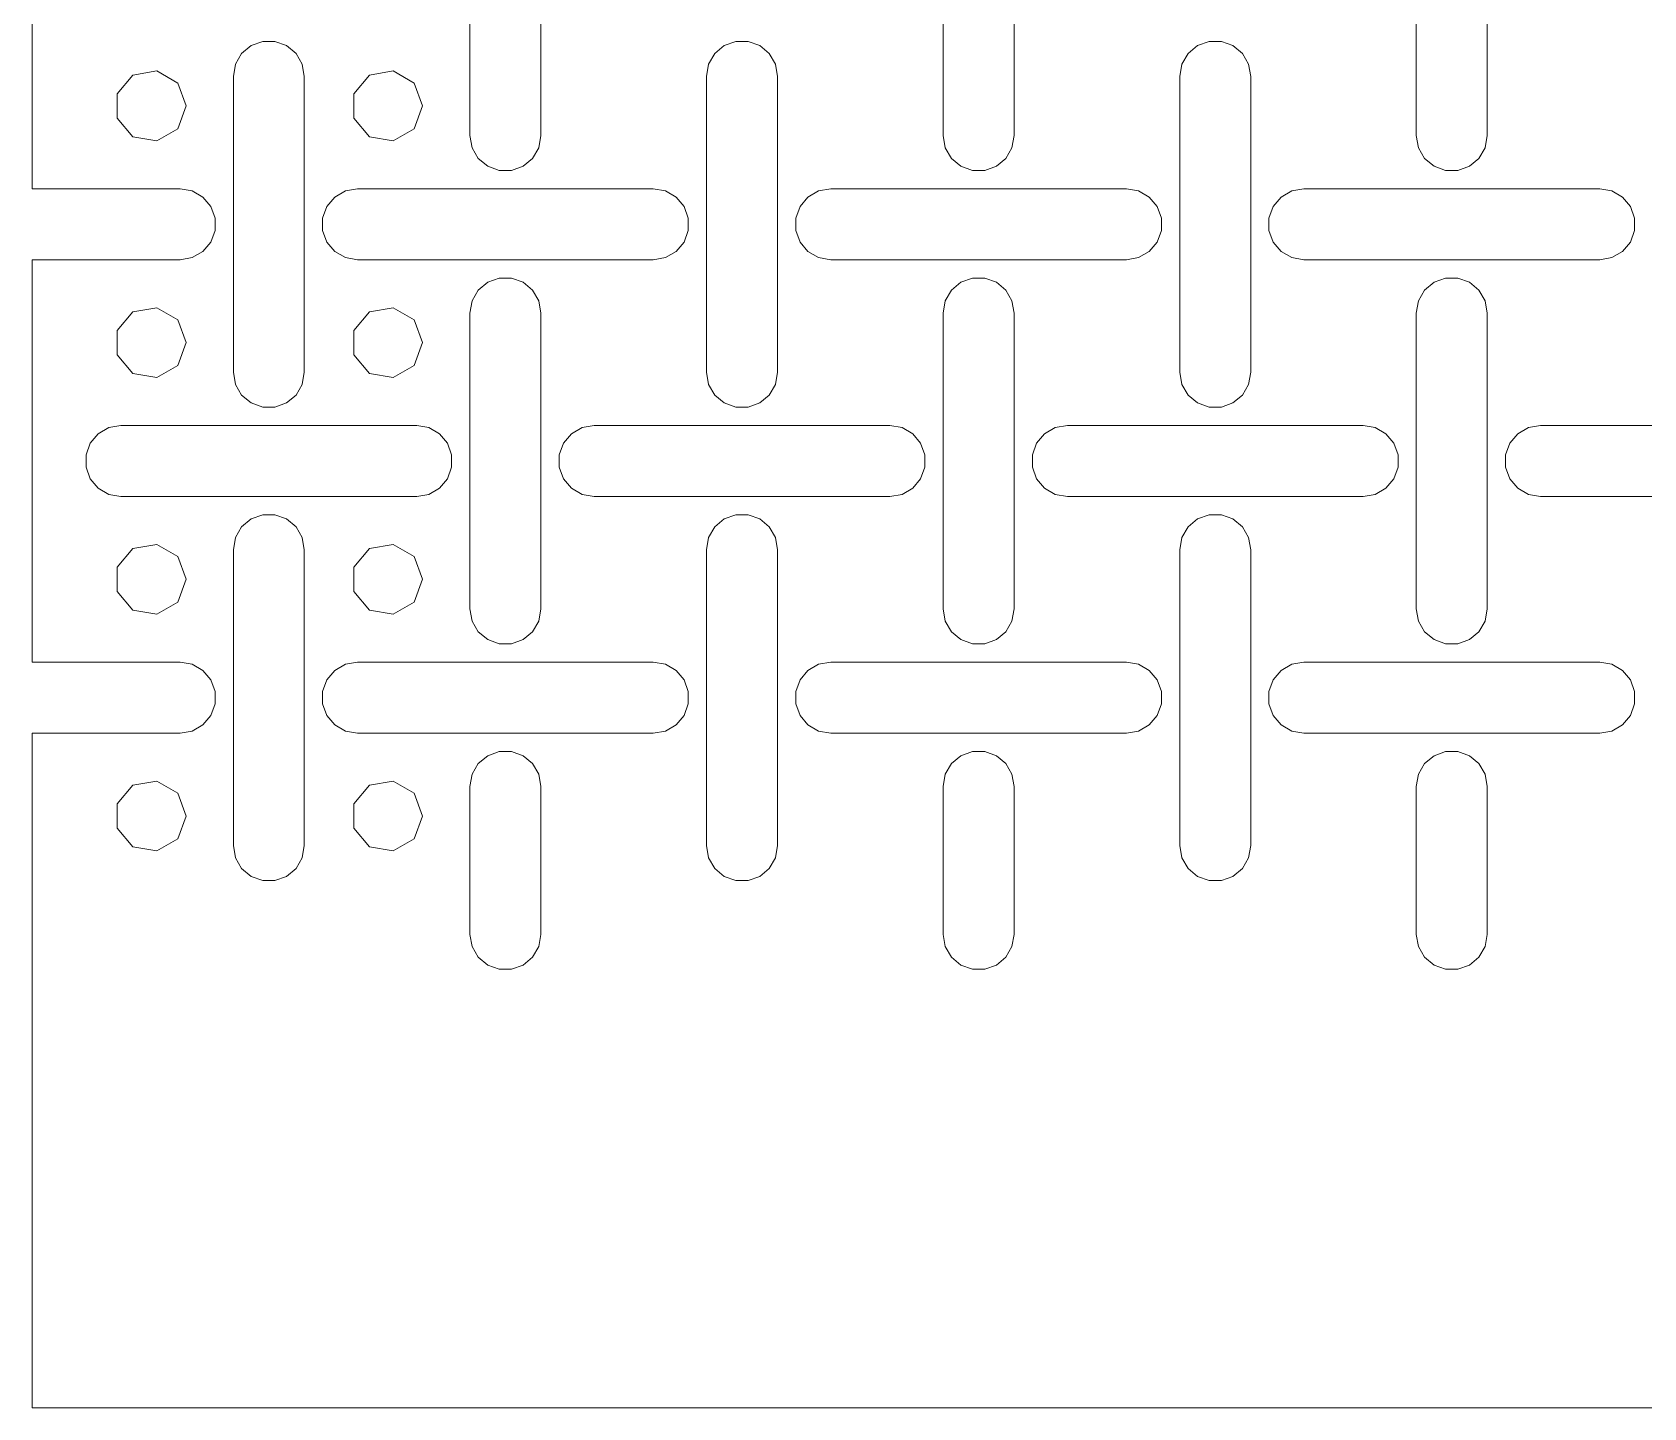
# Model space of a CAD drawing. Header units: metres. Extents: x 0 to 140, y 0 to 240.
# Drawn here: x 0 to 68.1, y 0 to 58.1 of the extents above; entities that cross this region are included whole.
import ezdxf

# ---------------------------------------------------------------- set-up
doc = ezdxf.new("R2010")
doc.units = ezdxf.units.M
doc.layers.add('TOP', color=1, linetype='Continuous', lineweight=0)

msp = doc.modelspace()

# ---------------------------------------------------------------- linework, layer by layer
at = {"layer": 'TOP'}
for p, q in [((0, 51.5), (0, 68.5)), ((18.5, 53.75), (18.5, 66.25)), ((21.5, 53.75), (21.5, 66.25)), ((38.5, 53.75), (38.5, 66.25)), ((41.5, 53.75), (41.5, 66.25)), ((58.5, 53.75), (58.5, 66.25)), ((61.5, 53.75), (61.5, 66.25)), ((8.851, 57.214), (9.25, 57.549)), ((9.25, 57.549), (9.74, 57.727)), ((9.74, 57.727), (10.26, 57.727)), ((10.26, 57.727), (10.75, 57.549)), ((10.75, 57.549), (11.149, 57.214)), ((28.851, 57.214), (29.25, 57.549)), ((29.25, 57.549), (29.74, 57.727)), ((29.74, 57.727), (30.26, 57.727)), ((30.26, 57.727), (30.75, 57.549)), ((30.75, 57.549), (31.149, 57.214)), ((48.851, 57.214), (49.25, 57.549)), ((49.25, 57.549), (49.74, 57.727)), ((49.74, 57.727), (50.26, 57.727)), ((50.26, 57.727), (50.75, 57.549)), ((50.75, 57.549), (51.149, 57.214)), ((8.5, 56.25), (8.59, 56.763)), ((8.59, 56.763), (8.851, 57.214)), ((11.149, 57.214), (11.41, 56.763)), ((11.41, 56.763), (11.5, 56.25)), ((28.5, 56.25), (28.59, 56.763)), ((28.59, 56.763), (28.851, 57.214)), ((31.149, 57.214), (31.41, 56.763)), ((31.41, 56.763), (31.5, 56.25)), ((48.5, 56.25), (48.59, 56.763)), ((48.59, 56.763), (48.851, 57.214)), ((51.149, 57.214), (51.41, 56.763)), ((51.41, 56.763), (51.5, 56.25)), ((4.25, 56.299), (3.59, 55.513)), ((5.26, 56.477), (4.25, 56.299)), ((6.149, 55.964), (5.26, 56.477)), ((6.5, 55), (6.149, 55.964)), ((8.5, 43.75), (8.5, 56.25)), ((11.5, 43.75), (11.5, 56.25)), ((14.25, 56.299), (13.59, 55.513)), ((15.26, 56.477), (14.25, 56.299)), ((16.149, 55.964), (15.26, 56.477)), ((16.5, 55), (16.149, 55.964)), ((28.5, 43.75), (28.5, 56.25)), ((31.5, 43.75), (31.5, 56.25)), ((48.5, 43.75), (48.5, 56.25)), ((51.5, 43.75), (51.5, 56.25)), ((3.59, 55.513), (3.59, 54.487)), ((13.59, 55.513), (13.59, 54.487)), ((6.149, 54.036), (6.5, 55)), ((16.149, 54.036), (16.5, 55)), ((3.59, 54.487), (4.25, 53.701)), ((5.26, 53.523), (6.149, 54.036)), ((13.59, 54.487), (14.25, 53.701)), ((15.26, 53.523), (16.149, 54.036)), ((4.25, 53.701), (5.26, 53.523)), ((14.25, 53.701), (15.26, 53.523)), ((18.5, 53.75), (18.59, 53.237)), ((18.59, 53.237), (18.851, 52.786)), ((21.149, 52.786), (21.41, 53.237)), ((21.41, 53.237), (21.5, 53.75)), ((38.5, 53.75), (38.59, 53.237)), ((38.59, 53.237), (38.851, 52.786)), ((41.149, 52.786), (41.41, 53.237)), ((41.41, 53.237), (41.5, 53.75)), ((58.5, 53.75), (58.59, 53.237)), ((58.59, 53.237), (58.851, 52.786)), ((61.149, 52.786), (61.41, 53.237)), ((61.41, 53.237), (61.5, 53.75)), ((18.851, 52.786), (19.25, 52.451)), ((19.25, 52.451), (19.74, 52.273)), ((20.26, 52.273), (20.75, 52.451)), ((20.75, 52.451), (21.149, 52.786)), ((38.851, 52.786), (39.25, 52.451)), ((39.25, 52.451), (39.74, 52.273)), ((40.26, 52.273), (40.75, 52.451)), ((40.75, 52.451), (41.149, 52.786)), ((58.851, 52.786), (59.25, 52.451)), ((59.25, 52.451), (59.74, 52.273)), ((60.26, 52.273), (60.75, 52.451)), ((60.75, 52.451), (61.149, 52.786)), ((19.74, 52.273), (20.26, 52.273)), ((39.74, 52.273), (40.26, 52.273)), ((59.74, 52.273), (60.26, 52.273)), ((0, 51.5), (6.25, 51.5)), ((6.25, 51.5), (6.763, 51.41)), ((6.763, 51.41), (7.214, 51.149)), ((7.214, 51.149), (7.549, 50.75)), ((12.451, 50.75), (12.786, 51.149)), ((12.786, 51.149), (13.237, 51.41)), ((13.237, 51.41), (13.75, 51.5)), ((13.75, 51.5), (26.25, 51.5)), ((26.25, 51.5), (26.763, 51.41)), ((26.763, 51.41), (27.214, 51.149)), ((27.214, 51.149), (27.549, 50.75)), ((32.451, 50.75), (32.786, 51.149)), ((32.786, 51.149), (33.237, 51.41)), ((33.237, 51.41), (33.75, 51.5)), ((33.75, 51.5), (46.25, 51.5)), ((46.25, 51.5), (46.763, 51.41)), ((46.763, 51.41), (47.214, 51.149)), ((47.214, 51.149), (47.549, 50.75)), ((52.451, 50.75), (52.786, 51.149)), ((52.786, 51.149), (53.237, 51.41)), ((53.237, 51.41), (53.75, 51.5)), ((53.75, 51.5), (66.25, 51.5)), ((66.25, 51.5), (66.763, 51.41)), ((66.763, 51.41), (67.214, 51.149)), ((67.214, 51.149), (67.549, 50.75)), ((7.549, 50.75), (7.727, 50.26)), ((12.273, 50.26), (12.451, 50.75)), ((27.549, 50.75), (27.727, 50.26)), ((32.273, 50.26), (32.451, 50.75)), ((47.549, 50.75), (47.727, 50.26)), ((52.273, 50.26), (52.451, 50.75)), ((67.549, 50.75), (67.727, 50.26)), ((7.727, 49.74), (7.549, 49.25)), ((7.727, 50.26), (7.727, 49.74)), ((12.273, 49.74), (12.273, 50.26)), ((12.451, 49.25), (12.273, 49.74)), ((27.727, 49.74), (27.549, 49.25)), ((27.727, 50.26), (27.727, 49.74)), ((32.273, 49.74), (32.273, 50.26)), ((32.451, 49.25), (32.273, 49.74)), ((47.727, 49.74), (47.549, 49.25)), ((47.727, 50.26), (47.727, 49.74)), ((52.273, 49.74), (52.273, 50.26)), ((52.451, 49.25), (52.273, 49.74)), ((67.727, 49.74), (67.549, 49.25)), ((67.727, 50.26), (67.727, 49.74)), ((7.549, 49.25), (7.214, 48.851)), ((12.786, 48.851), (12.451, 49.25)), ((27.549, 49.25), (27.214, 48.851)), ((32.786, 48.851), (32.451, 49.25)), ((47.549, 49.25), (47.214, 48.851)), ((52.786, 48.851), (52.451, 49.25)), ((67.549, 49.25), (67.214, 48.851)), ((0, 48.5), (6.25, 48.5)), ((0, 31.5), (0, 48.5)), ((6.763, 48.59), (6.25, 48.5)), ((7.214, 48.851), (6.763, 48.59)), ((13.237, 48.59), (12.786, 48.851)), ((13.75, 48.5), (13.237, 48.59)), ((13.75, 48.5), (26.25, 48.5)), ((26.763, 48.59), (26.25, 48.5)), ((27.214, 48.851), (26.763, 48.59)), ((33.237, 48.59), (32.786, 48.851)), ((33.75, 48.5), (33.237, 48.59)), ((33.75, 48.5), (46.25, 48.5)), ((46.763, 48.59), (46.25, 48.5)), ((47.214, 48.851), (46.763, 48.59)), ((53.237, 48.59), (52.786, 48.851)), ((53.75, 48.5), (53.237, 48.59)), ((53.75, 48.5), (66.25, 48.5)), ((66.763, 48.59), (66.25, 48.5)), ((67.214, 48.851), (66.763, 48.59)), ((19.25, 47.549), (19.74, 47.727)), ((19.74, 47.727), (20.26, 47.727)), ((20.26, 47.727), (20.75, 47.549)), ((39.25, 47.549), (39.74, 47.727)), ((39.74, 47.727), (40.26, 47.727)), ((40.26, 47.727), (40.75, 47.549)), ((59.25, 47.549), (59.74, 47.727)), ((59.74, 47.727), (60.26, 47.727)), ((60.26, 47.727), (60.75, 47.549)), ((18.59, 46.763), (18.851, 47.214)), ((18.851, 47.214), (19.25, 47.549)), ((20.75, 47.549), (21.149, 47.214)), ((21.149, 47.214), (21.41, 46.763)), ((38.59, 46.763), (38.851, 47.214)), ((38.851, 47.214), (39.25, 47.549)), ((40.75, 47.549), (41.149, 47.214)), ((41.149, 47.214), (41.41, 46.763)), ((58.59, 46.763), (58.851, 47.214)), ((58.851, 47.214), (59.25, 47.549)), ((60.75, 47.549), (61.149, 47.214)), ((61.149, 47.214), (61.41, 46.763)), ((5.26, 46.477), (4.25, 46.299)), ((6.149, 45.964), (5.26, 46.477)), ((15.26, 46.477), (14.25, 46.299)), ((16.149, 45.964), (15.26, 46.477)), ((18.5, 46.25), (18.59, 46.763)), ((21.41, 46.763), (21.5, 46.25)), ((38.5, 46.25), (38.59, 46.763)), ((41.41, 46.763), (41.5, 46.25)), ((58.5, 46.25), (58.59, 46.763)), ((61.41, 46.763), (61.5, 46.25)), ((4.25, 46.299), (3.59, 45.513)), ((6.5, 45), (6.149, 45.964)), ((14.25, 46.299), (13.59, 45.513)), ((16.5, 45), (16.149, 45.964)), ((18.5, 33.75), (18.5, 46.25)), ((21.5, 33.75), (21.5, 46.25)), ((38.5, 33.75), (38.5, 46.25)), ((41.5, 33.75), (41.5, 46.25)), ((58.5, 33.75), (58.5, 46.25)), ((61.5, 33.75), (61.5, 46.25)), ((3.59, 45.513), (3.59, 44.487)), ((6.149, 44.036), (6.5, 45)), ((13.59, 45.513), (13.59, 44.487)), ((16.149, 44.036), (16.5, 45)), ((3.59, 44.487), (4.25, 43.701)), ((13.59, 44.487), (14.25, 43.701)), ((4.25, 43.701), (5.26, 43.523)), ((5.26, 43.523), (6.149, 44.036)), ((8.5, 43.75), (8.59, 43.237)), ((11.41, 43.237), (11.5, 43.75)), ((14.25, 43.701), (15.26, 43.523)), ((15.26, 43.523), (16.149, 44.036)), ((28.5, 43.75), (28.59, 43.237)), ((31.41, 43.237), (31.5, 43.75)), ((48.5, 43.75), (48.59, 43.237)), ((51.41, 43.237), (51.5, 43.75)), ((8.59, 43.237), (8.851, 42.786)), ((11.149, 42.786), (11.41, 43.237)), ((28.59, 43.237), (28.851, 42.786)), ((31.149, 42.786), (31.41, 43.237)), ((48.59, 43.237), (48.851, 42.786)), ((51.149, 42.786), (51.41, 43.237)), ((8.851, 42.786), (9.25, 42.451)), ((9.25, 42.451), (9.74, 42.273)), ((9.74, 42.273), (10.26, 42.273)), ((10.26, 42.273), (10.75, 42.451)), ((10.75, 42.451), (11.149, 42.786)), ((28.851, 42.786), (29.25, 42.451)), ((29.25, 42.451), (29.74, 42.273)), ((29.74, 42.273), (30.26, 42.273)), ((30.26, 42.273), (30.75, 42.451)), ((30.75, 42.451), (31.149, 42.786)), ((48.851, 42.786), (49.25, 42.451)), ((49.25, 42.451), (49.74, 42.273)), ((49.74, 42.273), (50.26, 42.273)), ((50.26, 42.273), (50.75, 42.451)), ((50.75, 42.451), (51.149, 42.786)), ((2.451, 40.75), (2.786, 41.149)), ((2.786, 41.149), (3.237, 41.41)), ((3.237, 41.41), (3.75, 41.5)), ((3.75, 41.5), (16.25, 41.5)), ((16.25, 41.5), (16.763, 41.41)), ((16.763, 41.41), (17.214, 41.149)), ((17.214, 41.149), (17.549, 40.75)), ((22.451, 40.75), (22.786, 41.149)), ((22.786, 41.149), (23.237, 41.41)), ((23.237, 41.41), (23.75, 41.5)), ((23.75, 41.5), (36.25, 41.5)), ((36.25, 41.5), (36.763, 41.41)), ((36.763, 41.41), (37.214, 41.149)), ((37.214, 41.149), (37.549, 40.75)), ((42.451, 40.75), (42.786, 41.149)), ((42.786, 41.149), (43.237, 41.41)), ((43.237, 41.41), (43.75, 41.5)), ((43.75, 41.5), (56.25, 41.5)), ((56.25, 41.5), (56.763, 41.41)), ((56.763, 41.41), (57.214, 41.149)), ((57.214, 41.149), (57.549, 40.75)), ((62.451, 40.75), (62.786, 41.149)), ((62.786, 41.149), (63.237, 41.41)), ((63.237, 41.41), (63.75, 41.5)), ((63.75, 41.5), (76.25, 41.5)), ((2.273, 40.26), (2.451, 40.75)), ((2.273, 39.74), (2.273, 40.26)), ((17.549, 40.75), (17.727, 40.26)), ((17.727, 40.26), (17.727, 39.74)), ((22.273, 40.26), (22.451, 40.75)), ((22.273, 39.74), (22.273, 40.26)), ((37.549, 40.75), (37.727, 40.26)), ((37.727, 40.26), (37.727, 39.74)), ((42.273, 40.26), (42.451, 40.75)), ((42.273, 39.74), (42.273, 40.26)), ((57.549, 40.75), (57.727, 40.26)), ((57.727, 40.26), (57.727, 39.74)), ((62.273, 40.26), (62.451, 40.75)), ((62.273, 39.74), (62.273, 40.26)), ((2.451, 39.25), (2.273, 39.74)), ((17.727, 39.74), (17.549, 39.25)), ((22.451, 39.25), (22.273, 39.74)), ((37.727, 39.74), (37.549, 39.25)), ((42.451, 39.25), (42.273, 39.74)), ((57.727, 39.74), (57.549, 39.25)), ((62.451, 39.25), (62.273, 39.74)), ((2.786, 38.851), (2.451, 39.25)), ((3.237, 38.59), (2.786, 38.851)), ((17.214, 38.851), (16.763, 38.59)), ((17.549, 39.25), (17.214, 38.851)), ((22.786, 38.851), (22.451, 39.25)), ((23.237, 38.59), (22.786, 38.851)), ((37.214, 38.851), (36.763, 38.59)), ((37.549, 39.25), (37.214, 38.851)), ((42.786, 38.851), (42.451, 39.25)), ((43.237, 38.59), (42.786, 38.851)), ((57.214, 38.851), (56.763, 38.59)), ((57.549, 39.25), (57.214, 38.851)), ((62.786, 38.851), (62.451, 39.25)), ((63.237, 38.59), (62.786, 38.851)), ((3.75, 38.5), (3.237, 38.59)), ((3.75, 38.5), (16.25, 38.5)), ((16.763, 38.59), (16.25, 38.5)), ((23.75, 38.5), (23.237, 38.59)), ((23.75, 38.5), (36.25, 38.5)), ((36.763, 38.59), (36.25, 38.5)), ((43.75, 38.5), (43.237, 38.59)), ((43.75, 38.5), (56.25, 38.5)), ((56.763, 38.59), (56.25, 38.5)), ((63.75, 38.5), (63.237, 38.59)), ((63.75, 38.5), (76.25, 38.5)), ((8.851, 37.214), (9.25, 37.549)), ((9.25, 37.549), (9.74, 37.727)), ((9.74, 37.727), (10.26, 37.727)), ((10.26, 37.727), (10.75, 37.549)), ((10.75, 37.549), (11.149, 37.214)), ((28.851, 37.214), (29.25, 37.549)), ((29.25, 37.549), (29.74, 37.727)), ((29.74, 37.727), (30.26, 37.727)), ((30.26, 37.727), (30.75, 37.549)), ((30.75, 37.549), (31.149, 37.214)), ((48.851, 37.214), (49.25, 37.549)), ((49.25, 37.549), (49.74, 37.727)), ((49.74, 37.727), (50.26, 37.727)), ((50.26, 37.727), (50.75, 37.549)), ((50.75, 37.549), (51.149, 37.214)), ((8.59, 36.763), (8.851, 37.214)), ((11.149, 37.214), (11.41, 36.763)), ((28.59, 36.763), (28.851, 37.214)), ((31.149, 37.214), (31.41, 36.763)), ((48.59, 36.763), (48.851, 37.214)), ((51.149, 37.214), (51.41, 36.763)), ((4.25, 36.299), (3.59, 35.513)), ((5.26, 36.477), (4.25, 36.299)), ((6.149, 35.964), (5.26, 36.477)), ((8.5, 36.25), (8.59, 36.763)), ((8.5, 23.75), (8.5, 36.25)), ((11.41, 36.763), (11.5, 36.25)), ((11.5, 23.75), (11.5, 36.25)), ((14.25, 36.299), (13.59, 35.513)), ((15.26, 36.477), (14.25, 36.299)), ((16.149, 35.964), (15.26, 36.477)), ((28.5, 36.25), (28.59, 36.763)), ((28.5, 23.75), (28.5, 36.25)), ((31.41, 36.763), (31.5, 36.25)), ((31.5, 23.75), (31.5, 36.25)), ((48.5, 36.25), (48.59, 36.763)), ((48.5, 23.75), (48.5, 36.25)), ((51.41, 36.763), (51.5, 36.25)), ((51.5, 23.75), (51.5, 36.25)), ((3.59, 35.513), (3.59, 34.487)), ((6.5, 35), (6.149, 35.964)), ((13.59, 35.513), (13.59, 34.487)), ((16.5, 35), (16.149, 35.964)), ((6.149, 34.036), (6.5, 35)), ((16.149, 34.036), (16.5, 35)), ((3.59, 34.487), (4.25, 33.701)), ((13.59, 34.487), (14.25, 33.701)), ((4.25, 33.701), (5.26, 33.523)), ((5.26, 33.523), (6.149, 34.036)), ((14.25, 33.701), (15.26, 33.523)), ((15.26, 33.523), (16.149, 34.036)), ((18.5, 33.75), (18.59, 33.237)), ((21.41, 33.237), (21.5, 33.75)), ((38.5, 33.75), (38.59, 33.237)), ((41.41, 33.237), (41.5, 33.75)), ((58.5, 33.75), (58.59, 33.237)), ((61.41, 33.237), (61.5, 33.75)), ((18.59, 33.237), (18.851, 32.786)), ((18.851, 32.786), (19.25, 32.451)), ((20.75, 32.451), (21.149, 32.786)), ((21.149, 32.786), (21.41, 33.237)), ((38.59, 33.237), (38.851, 32.786)), ((38.851, 32.786), (39.25, 32.451)), ((40.75, 32.451), (41.149, 32.786)), ((41.149, 32.786), (41.41, 33.237)), ((58.59, 33.237), (58.851, 32.786)), ((58.851, 32.786), (59.25, 32.451)), ((60.75, 32.451), (61.149, 32.786)), ((61.149, 32.786), (61.41, 33.237)), ((19.25, 32.451), (19.74, 32.273)), ((19.74, 32.273), (20.26, 32.273)), ((20.26, 32.273), (20.75, 32.451)), ((39.25, 32.451), (39.74, 32.273)), ((39.74, 32.273), (40.26, 32.273)), ((40.26, 32.273), (40.75, 32.451)), ((59.25, 32.451), (59.74, 32.273)), ((59.74, 32.273), (60.26, 32.273)), ((60.26, 32.273), (60.75, 32.451)), ((0, 31.5), (6.25, 31.5)), ((6.25, 31.5), (6.763, 31.41)), ((6.763, 31.41), (7.214, 31.149)), ((12.786, 31.149), (13.237, 31.41)), ((13.237, 31.41), (13.75, 31.5)), ((13.75, 31.5), (26.25, 31.5)), ((26.25, 31.5), (26.763, 31.41)), ((26.763, 31.41), (27.214, 31.149)), ((32.786, 31.149), (33.237, 31.41)), ((33.237, 31.41), (33.75, 31.5)), ((33.75, 31.5), (46.25, 31.5)), ((46.25, 31.5), (46.763, 31.41)), ((46.763, 31.41), (47.214, 31.149)), ((52.786, 31.149), (53.237, 31.41)), ((53.237, 31.41), (53.75, 31.5)), ((53.75, 31.5), (66.25, 31.5)), ((66.25, 31.5), (66.763, 31.41)), ((66.763, 31.41), (67.214, 31.149)), ((7.214, 31.149), (7.549, 30.75)), ((7.549, 30.75), (7.727, 30.26)), ((12.273, 30.26), (12.451, 30.75)), ((12.451, 30.75), (12.786, 31.149)), ((27.214, 31.149), (27.549, 30.75)), ((27.549, 30.75), (27.727, 30.26)), ((32.273, 30.26), (32.451, 30.75)), ((32.451, 30.75), (32.786, 31.149)), ((47.214, 31.149), (47.549, 30.75)), ((47.549, 30.75), (47.727, 30.26)), ((52.273, 30.26), (52.451, 30.75)), ((52.451, 30.75), (52.786, 31.149)), ((67.214, 31.149), (67.549, 30.75)), ((67.549, 30.75), (67.727, 30.26)), ((7.727, 30.26), (7.727, 29.74)), ((12.273, 29.74), (12.273, 30.26)), ((27.727, 30.26), (27.727, 29.74)), ((32.273, 29.74), (32.273, 30.26)), ((47.727, 30.26), (47.727, 29.74)), ((52.273, 29.74), (52.273, 30.26)), ((67.727, 30.26), (67.727, 29.74)), ((7.727, 29.74), (7.549, 29.25)), ((12.451, 29.25), (12.273, 29.74)), ((27.727, 29.74), (27.549, 29.25)), ((32.451, 29.25), (32.273, 29.74)), ((47.727, 29.74), (47.549, 29.25)), ((52.451, 29.25), (52.273, 29.74)), ((67.727, 29.74), (67.549, 29.25)), ((7.214, 28.851), (6.763, 28.59)), ((7.549, 29.25), (7.214, 28.851)), ((12.786, 28.851), (12.451, 29.25)), ((13.237, 28.59), (12.786, 28.851)), ((27.214, 28.851), (26.763, 28.59)), ((27.549, 29.25), (27.214, 28.851)), ((32.786, 28.851), (32.451, 29.25)), ((33.237, 28.59), (32.786, 28.851)), ((47.214, 28.851), (46.763, 28.59)), ((47.549, 29.25), (47.214, 28.851)), ((52.786, 28.851), (52.451, 29.25)), ((53.237, 28.59), (52.786, 28.851)), ((67.214, 28.851), (66.763, 28.59)), ((67.549, 29.25), (67.214, 28.851)), ((0, 28.5), (6.25, 28.5)), ((0, 0), (0, 28.5)), ((6.763, 28.59), (6.25, 28.5)), ((13.75, 28.5), (13.237, 28.59)), ((13.75, 28.5), (26.25, 28.5)), ((26.763, 28.59), (26.25, 28.5)), ((33.75, 28.5), (33.237, 28.59)), ((33.75, 28.5), (46.25, 28.5)), ((46.763, 28.59), (46.25, 28.5)), ((53.75, 28.5), (53.237, 28.59)), ((53.75, 28.5), (66.25, 28.5)), ((66.763, 28.59), (66.25, 28.5)), ((18.851, 27.214), (19.25, 27.549)), ((19.25, 27.549), (19.74, 27.727)), ((19.74, 27.727), (20.26, 27.727)), ((20.26, 27.727), (20.75, 27.549)), ((20.75, 27.549), (21.149, 27.214)), ((38.851, 27.214), (39.25, 27.549)), ((39.25, 27.549), (39.74, 27.727)), ((39.74, 27.727), (40.26, 27.727)), ((40.26, 27.727), (40.75, 27.549)), ((40.75, 27.549), (41.149, 27.214)), ((58.851, 27.214), (59.25, 27.549)), ((59.25, 27.549), (59.74, 27.727)), ((59.74, 27.727), (60.26, 27.727)), ((60.26, 27.727), (60.75, 27.549)), ((60.75, 27.549), (61.149, 27.214)), ((18.5, 26.25), (18.59, 26.763)), ((18.59, 26.763), (18.851, 27.214)), ((21.149, 27.214), (21.41, 26.763)), ((21.41, 26.763), (21.5, 26.25)), ((38.5, 26.25), (38.59, 26.763)), ((38.59, 26.763), (38.851, 27.214)), ((41.149, 27.214), (41.41, 26.763)), ((41.41, 26.763), (41.5, 26.25)), ((58.5, 26.25), (58.59, 26.763)), ((58.59, 26.763), (58.851, 27.214)), ((61.149, 27.214), (61.41, 26.763)), ((61.41, 26.763), (61.5, 26.25)), ((4.25, 26.299), (3.59, 25.513)), ((5.26, 26.477), (4.25, 26.299)), ((6.149, 25.964), (5.26, 26.477)), ((6.5, 25), (6.149, 25.964)), ((14.25, 26.299), (13.59, 25.513)), ((15.26, 26.477), (14.25, 26.299)), ((16.149, 25.964), (15.26, 26.477)), ((16.5, 25), (16.149, 25.964)), ((18.5, 20), (18.5, 26.25)), ((21.5, 20), (21.5, 26.25)), ((38.5, 20), (38.5, 26.25)), ((41.5, 20), (41.5, 26.25)), ((58.5, 20), (58.5, 26.25)), ((61.5, 20), (61.5, 26.25)), ((3.59, 25.513), (3.59, 24.487)), ((13.59, 25.513), (13.59, 24.487)), ((6.149, 24.036), (6.5, 25)), ((16.149, 24.036), (16.5, 25)), ((3.59, 24.487), (4.25, 23.701)), ((5.26, 23.523), (6.149, 24.036)), ((13.59, 24.487), (14.25, 23.701)), ((15.26, 23.523), (16.149, 24.036)), ((4.25, 23.701), (5.26, 23.523)), ((8.5, 23.75), (8.59, 23.237)), ((8.59, 23.237), (8.851, 22.786)), ((11.149, 22.786), (11.41, 23.237)), ((11.41, 23.237), (11.5, 23.75)), ((14.25, 23.701), (15.26, 23.523)), ((28.5, 23.75), (28.59, 23.237)), ((28.59, 23.237), (28.851, 22.786)), ((31.149, 22.786), (31.41, 23.237)), ((31.41, 23.237), (31.5, 23.75)), ((48.5, 23.75), (48.59, 23.237)), ((48.59, 23.237), (48.851, 22.786)), ((51.149, 22.786), (51.41, 23.237)), ((51.41, 23.237), (51.5, 23.75)), ((8.851, 22.786), (9.25, 22.451)), ((10.75, 22.451), (11.149, 22.786)), ((28.851, 22.786), (29.25, 22.451)), ((30.75, 22.451), (31.149, 22.786)), ((48.851, 22.786), (49.25, 22.451)), ((50.75, 22.451), (51.149, 22.786)), ((9.25, 22.451), (9.74, 22.273)), ((9.74, 22.273), (10.26, 22.273)), ((10.26, 22.273), (10.75, 22.451)), ((29.25, 22.451), (29.74, 22.273)), ((29.74, 22.273), (30.26, 22.273)), ((30.26, 22.273), (30.75, 22.451)), ((49.25, 22.451), (49.74, 22.273)), ((49.74, 22.273), (50.26, 22.273)), ((50.26, 22.273), (50.75, 22.451)), ((18.5, 20), (18.59, 19.487)), ((21.41, 19.487), (21.5, 20)), ((38.5, 20), (38.59, 19.487)), ((41.41, 19.487), (41.5, 20)), ((58.5, 20), (58.59, 19.487)), ((61.41, 19.487), (61.5, 20)), ((18.59, 19.487), (18.851, 19.036)), ((21.149, 19.036), (21.41, 19.487)), ((38.59, 19.487), (38.851, 19.036)), ((41.149, 19.036), (41.41, 19.487)), ((58.59, 19.487), (58.851, 19.036)), ((61.149, 19.036), (61.41, 19.487)), ((18.851, 19.036), (19.25, 18.701)), ((19.25, 18.701), (19.74, 18.523)), ((19.74, 18.523), (20.26, 18.523)), ((20.26, 18.523), (20.75, 18.701)), ((20.75, 18.701), (21.149, 19.036)), ((38.851, 19.036), (39.25, 18.701)), ((39.25, 18.701), (39.74, 18.523)), ((39.74, 18.523), (40.26, 18.523)), ((40.26, 18.523), (40.75, 18.701)), ((40.75, 18.701), (41.149, 19.036)), ((58.851, 19.036), (59.25, 18.701)), ((59.25, 18.701), (59.74, 18.523)), ((59.74, 18.523), (60.26, 18.523)), ((60.26, 18.523), (60.75, 18.701)), ((60.75, 18.701), (61.149, 19.036)), ((0, 0), (140, 0))]:
    msp.add_line(p, q, dxfattribs=at)

doc.saveas('drawing.dxf')
